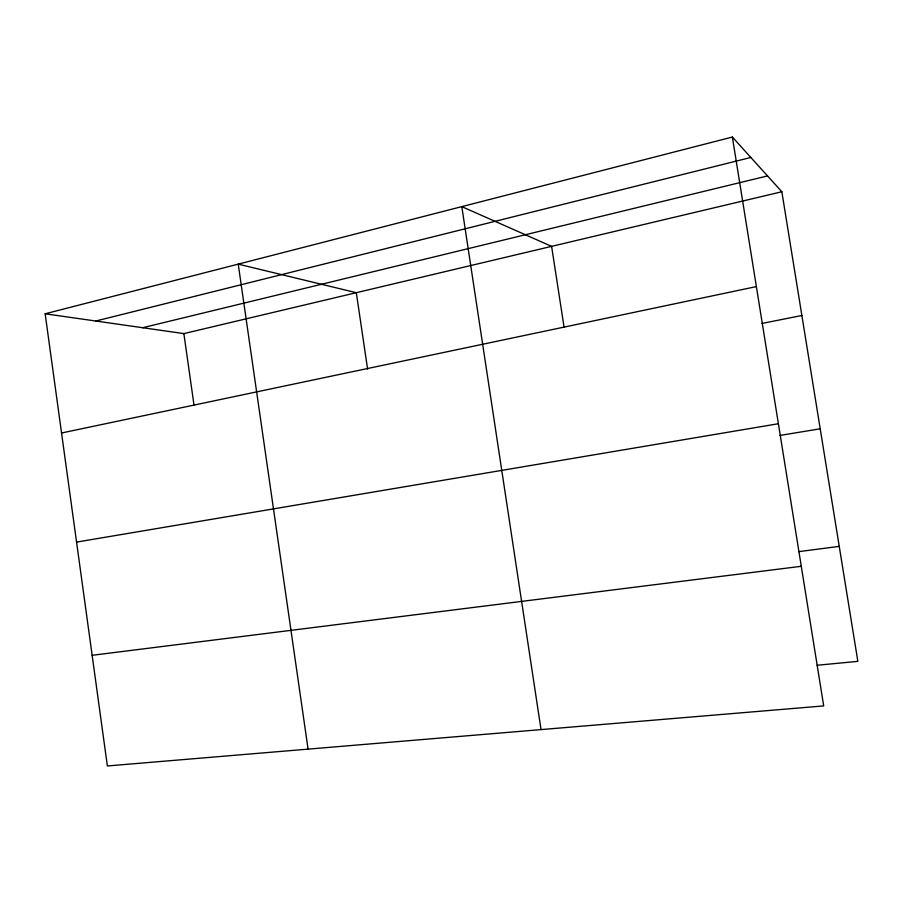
<?xml version="1.0" encoding="UTF-8"?>
<svg xmlns="http://www.w3.org/2000/svg" width="903" height="903" viewBox="0 0 903 903"><rect width="100%" height="100%" fill="white"/><g stroke="black" fill="none" stroke-linecap="round" stroke-linejoin="round"><path stroke-width="1.35" d="M732.367 137.042L823.694 705.909L107.367 765.958L45.15 313.792L732.367 137.042L781.84 191.752L857.85 661.357L817.125 665.263M95.763 321.028L750.845 157.461M142.674 327.721L767.527 175.916M45.15 313.792L183.862 333.602L781.84 191.752M61.551 433L756.375 286.59M761.985 323.443L801.875 315.497M76.563 542.093L778.386 423.733M779.966 435.438L820.206 428.79M798.873 551.62L839.237 546.383M92.14 655.307L801.277 566.294M564.048 327.055L551.609 246.361L461.805 206.629L541.032 729.601M367.611 369.158L356.313 292.696L238.234 264.139L308.081 749.14M183.862 333.602L194.055 405.424"/></g></svg>
